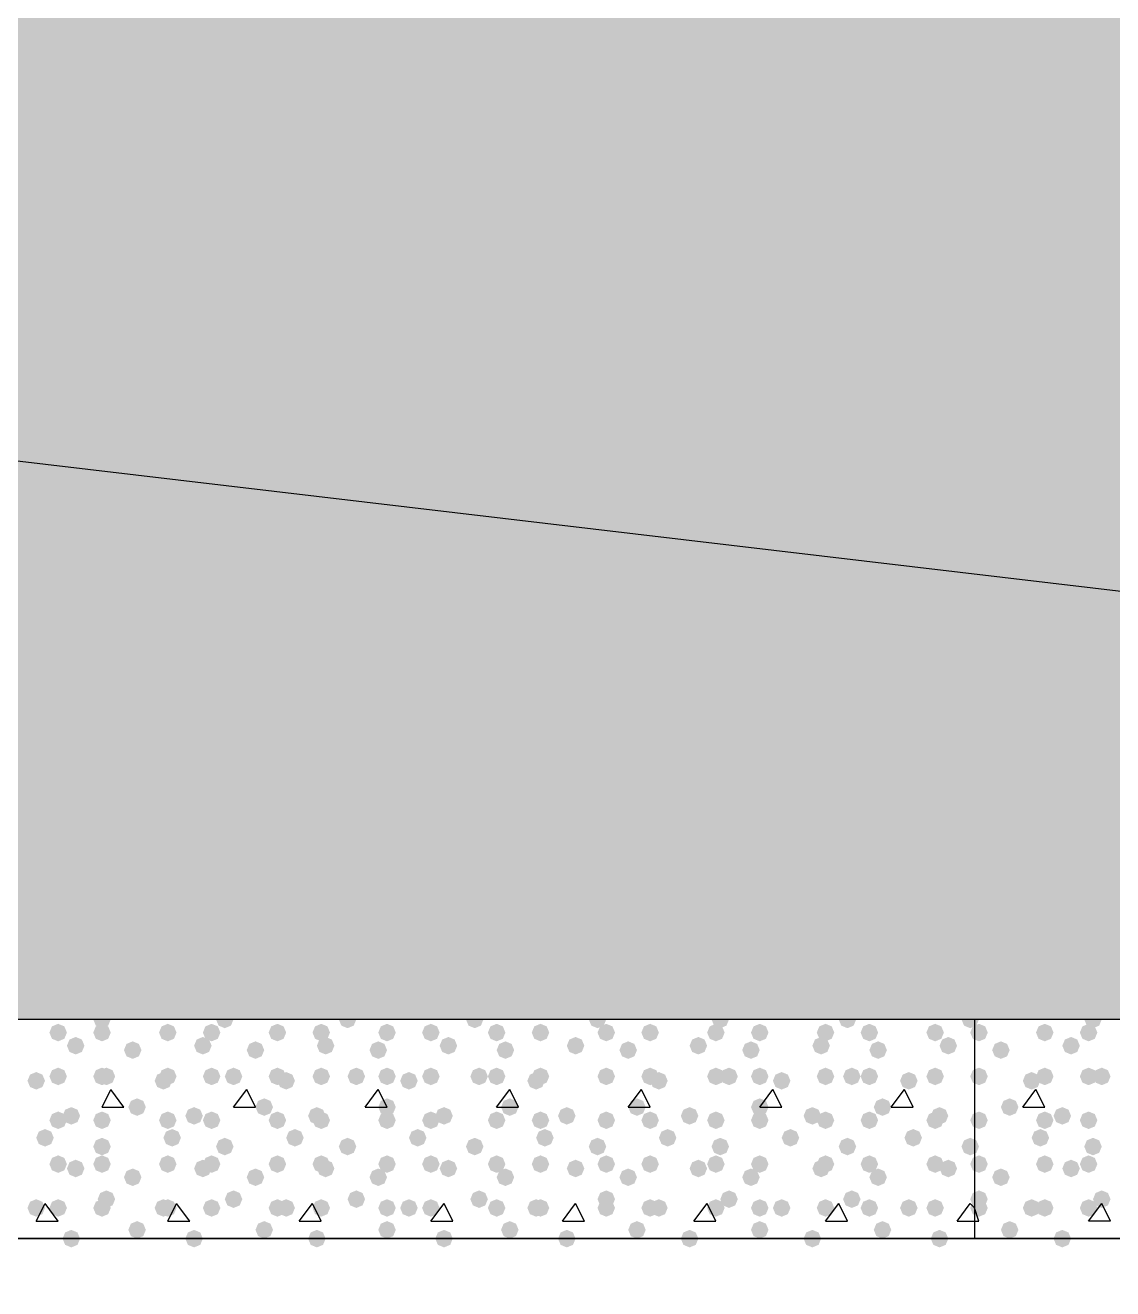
# Model space of a CAD drawing. Header units: millimetres. Extents: x 0 to 420, y 0 to 297.
# Drawn here: x 340.3 to 350.8, y 182.95 to 195.15 of the extents above; entities that cross this region are included whole.
import ezdxf

# ---------------------------------------------------------------- set-up
doc = ezdxf.new("R2010")
doc.units = ezdxf.units.MM
doc.layers.get('0').update_dxf_attribs({"linetype": 'CONTINUOUS'})

msp = doc.modelspace()

# ---------------------------------------------------------------- hatches: boundary and pattern name
at = {"true_color": 0x000008}
h = msp.add_hatch(color=0, dxfattribs=at)
h.paths.add_polyline_path([(385.826, 204.639333), (224.409, 204.639333), (385.826, 185.547)], flags=0)
h.paths.add_polyline_path([(224.409, 204.639333), (385.826, 185.547), (224.409, 185.547)], flags=0)
for points in [[(341.122, 185.547), (341.097129, 185.487204), (341.037333, 185.462333), (340.977538, 185.487204), (340.952667, 185.547), (340.977537, 185.606796), (341.037333, 185.631667), (341.097129, 185.606796)], [(342.307333, 185.547), (342.282462, 185.487204), (342.222667, 185.462333), (342.162871, 185.487204), (342.138, 185.547), (342.162871, 185.606796), (342.222667, 185.631667), (342.282462, 185.606796)], [(343.492667, 185.547), (343.467796, 185.487204), (343.408, 185.462333), (343.348204, 185.487204), (343.323333, 185.547), (343.348204, 185.606796), (343.408, 185.631667), (343.467796, 185.606796)], [(344.720333, 185.547), (344.695462, 185.487204), (344.635667, 185.462333), (344.575871, 185.487204), (344.551, 185.547), (344.575871, 185.606796), (344.635667, 185.631667), (344.695462, 185.606796)], [(345.905667, 185.547), (345.880796, 185.487204), (345.821, 185.462333), (345.761204, 185.487204), (345.736333, 185.547), (345.761204, 185.606796), (345.821, 185.631667), (345.880796, 185.606796)], [(347.091, 185.547), (347.066129, 185.487204), (347.006333, 185.462333), (346.946537, 185.487204), (346.921667, 185.547), (346.946537, 185.606796), (347.006333, 185.631667), (347.066129, 185.606796)], [(348.318667, 185.547), (348.293796, 185.487204), (348.234, 185.462333), (348.174204, 185.487204), (348.149333, 185.547), (348.174204, 185.606796), (348.234, 185.631667), (348.293796, 185.606796)], [(349.504, 185.547), (349.479129, 185.487204), (349.419333, 185.462333), (349.359537, 185.487204), (349.334667, 185.547), (349.359537, 185.606796), (349.419333, 185.631667), (349.479129, 185.606796)], [(340.698667, 185.42), (340.673796, 185.360204), (340.614, 185.335333), (340.554204, 185.360204), (340.529333, 185.42), (340.554204, 185.479796), (340.614, 185.504667), (340.673796, 185.479796)], [(341.122, 185.42), (341.097129, 185.360204), (341.037333, 185.335333), (340.977538, 185.360204), (340.952667, 185.42), (340.977537, 185.479796), (341.037333, 185.504667), (341.097129, 185.479796)], [(341.757, 185.42), (341.732129, 185.360204), (341.672333, 185.335333), (341.612538, 185.360204), (341.587667, 185.42), (341.612537, 185.479796), (341.672333, 185.504667), (341.732129, 185.479796)], [(342.180333, 185.42), (342.155463, 185.360204), (342.095667, 185.335333), (342.035871, 185.360204), (342.011, 185.42), (342.035871, 185.479796), (342.095667, 185.504667), (342.155462, 185.479796)], [(342.815333, 185.42), (342.790462, 185.360204), (342.730667, 185.335333), (342.670871, 185.360204), (342.646, 185.42), (342.670871, 185.479796), (342.730667, 185.504667), (342.790462, 185.479796)], [(343.238667, 185.42), (343.213796, 185.360204), (343.154, 185.335333), (343.094204, 185.360204), (343.069333, 185.42), (343.094204, 185.479796), (343.154, 185.504667), (343.213796, 185.479796)], [(343.873667, 185.42), (343.848796, 185.360204), (343.789, 185.335333), (343.729204, 185.360204), (343.704333, 185.42), (343.729204, 185.479796), (343.789, 185.504667), (343.848796, 185.479796)], [(344.297, 185.42), (344.272129, 185.360204), (344.212333, 185.335333), (344.152537, 185.360204), (344.127667, 185.42), (344.152537, 185.479796), (344.212333, 185.504667), (344.272129, 185.479796)], [(344.932, 185.42), (344.907129, 185.360204), (344.847333, 185.335333), (344.787537, 185.360204), (344.762667, 185.42), (344.787537, 185.479796), (344.847333, 185.504667), (344.907129, 185.479796)], [(345.355333, 185.42), (345.330462, 185.360204), (345.270667, 185.335333), (345.210871, 185.360204), (345.186, 185.42), (345.210871, 185.479796), (345.270667, 185.504667), (345.330462, 185.479796)], [(345.990333, 185.42), (345.965463, 185.360204), (345.905667, 185.335333), (345.845871, 185.360204), (345.821, 185.42), (345.845871, 185.479796), (345.905667, 185.504667), (345.965462, 185.479796)], [(346.413667, 185.42), (346.388796, 185.360204), (346.329, 185.335333), (346.269204, 185.360204), (346.244333, 185.42), (346.269204, 185.479796), (346.329, 185.504667), (346.388796, 185.479796)], [(347.048667, 185.42), (347.023796, 185.360204), (346.964, 185.335333), (346.904204, 185.360204), (346.879333, 185.42), (346.904204, 185.479796), (346.964, 185.504667), (347.023796, 185.479796)], [(347.472, 185.42), (347.447129, 185.360204), (347.387333, 185.335333), (347.327538, 185.360204), (347.302667, 185.42), (347.327537, 185.479796), (347.387333, 185.504667), (347.447129, 185.479796)], [(348.107, 185.42), (348.082129, 185.360204), (348.022333, 185.335333), (347.962538, 185.360204), (347.937667, 185.42), (347.962537, 185.479796), (348.022333, 185.504667), (348.082129, 185.479796)], [(348.530333, 185.42), (348.505463, 185.360204), (348.445667, 185.335333), (348.385871, 185.360204), (348.361, 185.42), (348.385871, 185.479796), (348.445667, 185.504667), (348.505462, 185.479796)], [(349.165333, 185.42), (349.140463, 185.360204), (349.080667, 185.335333), (349.020871, 185.360204), (348.996, 185.42), (349.020871, 185.479796), (349.080667, 185.504667), (349.140462, 185.479796)], [(340.868, 185.293), (340.843129, 185.233204), (340.783333, 185.208333), (340.723538, 185.233204), (340.698667, 185.293), (340.723537, 185.352796), (340.783333, 185.377667), (340.843129, 185.352796)], [(341.418333, 185.250667), (341.393462, 185.190871), (341.333667, 185.166), (341.273871, 185.190871), (341.249, 185.250667), (341.273871, 185.310462), (341.333667, 185.335333), (341.393462, 185.310463)], [(342.095667, 185.293), (342.070796, 185.233204), (342.011, 185.208333), (341.951204, 185.233204), (341.926333, 185.293), (341.951204, 185.352796), (342.011, 185.377667), (342.070796, 185.352796)], [(342.603667, 185.250667), (342.578796, 185.190871), (342.519, 185.166), (342.459204, 185.190871), (342.434333, 185.250667), (342.459204, 185.310462), (342.519, 185.335333), (342.578796, 185.310463)], [(343.281, 185.293), (343.256129, 185.233204), (343.196333, 185.208333), (343.136537, 185.233204), (343.111667, 185.293), (343.136537, 185.352796), (343.196333, 185.377667), (343.256129, 185.352796)], [(343.789, 185.250667), (343.764129, 185.190871), (343.704333, 185.166), (343.644537, 185.190871), (343.619667, 185.250667), (343.644537, 185.310462), (343.704333, 185.335333), (343.764129, 185.310463)], [(344.466333, 185.293), (344.441462, 185.233204), (344.381667, 185.208333), (344.321871, 185.233204), (344.297, 185.293), (344.321871, 185.352796), (344.381667, 185.377667), (344.441462, 185.352796)], [(345.016667, 185.250667), (344.991796, 185.190871), (344.932, 185.166), (344.872204, 185.190871), (344.847333, 185.250667), (344.872204, 185.310462), (344.932, 185.335333), (344.991796, 185.310463)], [(345.694, 185.293), (345.669129, 185.233204), (345.609333, 185.208333), (345.549537, 185.233204), (345.524667, 185.293), (345.549537, 185.352796), (345.609333, 185.377667), (345.669129, 185.352796)], [(346.202, 185.250667), (346.177129, 185.190871), (346.117333, 185.166), (346.057538, 185.190871), (346.032667, 185.250667), (346.057537, 185.310462), (346.117333, 185.335333), (346.177129, 185.310463)], [(346.879333, 185.293), (346.854462, 185.233204), (346.794667, 185.208333), (346.734871, 185.233204), (346.71, 185.293), (346.734871, 185.352796), (346.794667, 185.377667), (346.854462, 185.352796)], [(347.387333, 185.250667), (347.362462, 185.190871), (347.302667, 185.166), (347.242871, 185.190871), (347.218, 185.250667), (347.242871, 185.310462), (347.302667, 185.335333), (347.362462, 185.310463)], [(348.064667, 185.293), (348.039796, 185.233204), (347.98, 185.208333), (347.920204, 185.233204), (347.895333, 185.293), (347.920204, 185.352796), (347.98, 185.377667), (348.039796, 185.352796)], [(348.615, 185.250667), (348.590129, 185.190871), (348.530333, 185.166), (348.470537, 185.190871), (348.445667, 185.250667), (348.470537, 185.310462), (348.530333, 185.335333), (348.590129, 185.310463)], [(349.292333, 185.293), (349.267462, 185.233204), (349.207667, 185.208333), (349.147871, 185.233204), (349.123, 185.293), (349.147871, 185.352796), (349.207667, 185.377667), (349.267462, 185.352796)], [(340.698667, 184.996667), (340.673796, 184.936871), (340.614, 184.912), (340.554204, 184.936871), (340.529333, 184.996667), (340.554204, 185.056462), (340.614, 185.081333), (340.673796, 185.056463)], [(341.122, 184.996667), (341.097129, 184.936871), (341.037333, 184.912), (340.977538, 184.936871), (340.952667, 184.996667), (340.977537, 185.056462), (341.037333, 185.081333), (341.097129, 185.056463)], [(341.164333, 184.996667), (341.139462, 184.936871), (341.079667, 184.912), (341.019871, 184.936871), (340.995, 184.996667), (341.019871, 185.056462), (341.079667, 185.081333), (341.139462, 185.056463)], [(341.757, 184.996667), (341.732129, 184.936871), (341.672333, 184.912), (341.612538, 184.936871), (341.587667, 184.996667), (341.612537, 185.056462), (341.672333, 185.081333), (341.732129, 185.056463)], [(342.180333, 184.996667), (342.155463, 184.936871), (342.095667, 184.912), (342.035871, 184.936871), (342.011, 184.996667), (342.035871, 185.056462), (342.095667, 185.081333), (342.155462, 185.056463)], [(342.392, 184.996667), (342.367129, 184.936871), (342.307333, 184.912), (342.247538, 184.936871), (342.222667, 184.996667), (342.247537, 185.056462), (342.307333, 185.081333), (342.367129, 185.056463)], [(342.815333, 184.996667), (342.790462, 184.936871), (342.730667, 184.912), (342.670871, 184.936871), (342.646, 184.996667), (342.670871, 185.056462), (342.730667, 185.081333), (342.790462, 185.056463)], [(343.238667, 184.996667), (343.213796, 184.936871), (343.154, 184.912), (343.094204, 184.936871), (343.069333, 184.996667), (343.094204, 185.056462), (343.154, 185.081333), (343.213796, 185.056463)], [(343.577333, 184.996667), (343.552462, 184.936871), (343.492667, 184.912), (343.432871, 184.936871), (343.408, 184.996667), (343.432871, 185.056462), (343.492667, 185.081333), (343.552462, 185.056463)], [(343.873667, 184.996667), (343.848796, 184.936871), (343.789, 184.912), (343.729204, 184.936871), (343.704333, 184.996667), (343.729204, 185.056462), (343.789, 185.081333), (343.848796, 185.056463)], [(344.297, 184.996667), (344.272129, 184.936871), (344.212333, 184.912), (344.152537, 184.936871), (344.127667, 184.996667), (344.152537, 185.056462), (344.212333, 185.081333), (344.272129, 185.056463)], [(344.762667, 184.996667), (344.737796, 184.936871), (344.678, 184.912), (344.618204, 184.936871), (344.593333, 184.996667), (344.618204, 185.056462), (344.678, 185.081333), (344.737796, 185.056463)], [(344.932, 184.996667), (344.907129, 184.936871), (344.847333, 184.912), (344.787537, 184.936871), (344.762667, 184.996667), (344.787537, 185.056462), (344.847333, 185.081333), (344.907129, 185.056463)], [(345.355333, 184.996667), (345.330462, 184.936871), (345.270667, 184.912), (345.210871, 184.936871), (345.186, 184.996667), (345.210871, 185.056462), (345.270667, 185.081333), (345.330462, 185.056463)], [(345.990333, 184.996667), (345.965463, 184.936871), (345.905667, 184.912), (345.845871, 184.936871), (345.821, 184.996667), (345.845871, 185.056462), (345.905667, 185.081333), (345.965462, 185.056463)], [(345.990333, 184.996667), (345.965463, 184.936871), (345.905667, 184.912), (345.845871, 184.936871), (345.821, 184.996667), (345.845871, 185.056462), (345.905667, 185.081333), (345.965462, 185.056463)], [(346.413667, 184.996667), (346.388796, 184.936871), (346.329, 184.912), (346.269204, 184.936871), (346.244333, 184.996667), (346.269204, 185.056462), (346.329, 185.081333), (346.388796, 185.056463)], [(347.048667, 184.996667), (347.023796, 184.936871), (346.964, 184.912), (346.904204, 184.936871), (346.879333, 184.996667), (346.904204, 185.056462), (346.964, 185.081333), (347.023796, 185.056463)], [(347.175667, 184.996667), (347.150796, 184.936871), (347.091, 184.912), (347.031204, 184.936871), (347.006333, 184.996667), (347.031204, 185.056462), (347.091, 185.081333), (347.150796, 185.056463)], [(347.472, 184.996667), (347.447129, 184.936871), (347.387333, 184.912), (347.327538, 184.936871), (347.302667, 184.996667), (347.327537, 185.056462), (347.387333, 185.081333), (347.447129, 185.056463)], [(348.107, 184.996667), (348.082129, 184.936871), (348.022333, 184.912), (347.962538, 184.936871), (347.937667, 184.996667), (347.962537, 185.056462), (348.022333, 185.081333), (348.082129, 185.056463)], [(348.361, 184.996667), (348.336129, 184.936871), (348.276333, 184.912), (348.216537, 184.936871), (348.191667, 184.996667), (348.216537, 185.056462), (348.276333, 185.081333), (348.336129, 185.056463)], [(348.530333, 184.996667), (348.505463, 184.936871), (348.445667, 184.912), (348.385871, 184.936871), (348.361, 184.996667), (348.385871, 185.056462), (348.445667, 185.081333), (348.505462, 185.056463)], [(349.165333, 184.996667), (349.140463, 184.936871), (349.080667, 184.912), (349.020871, 184.936871), (348.996, 184.996667), (349.020871, 185.056462), (349.080667, 185.081333), (349.140462, 185.056463)], [(340.487, 184.954333), (340.462129, 184.894537), (340.402333, 184.869667), (340.342538, 184.894537), (340.317667, 184.954333), (340.342537, 185.014129), (340.402333, 185.039), (340.462129, 185.014129)], [(341.714667, 184.954333), (341.689796, 184.894537), (341.63, 184.869667), (341.570204, 184.894537), (341.545333, 184.954333), (341.570204, 185.014129), (341.63, 185.039), (341.689796, 185.014129)], [(342.9, 184.954333), (342.875129, 184.894537), (342.815333, 184.869667), (342.755538, 184.894537), (342.730667, 184.954333), (342.755537, 185.014129), (342.815333, 185.039), (342.875129, 185.014129)], [(344.085333, 184.954333), (344.060462, 184.894537), (344.000667, 184.869667), (343.940871, 184.894537), (343.916, 184.954333), (343.940871, 185.014129), (344.000667, 185.039), (344.060462, 185.014129)], [(345.313, 184.954333), (345.288129, 184.894537), (345.228333, 184.869667), (345.168537, 184.894537), (345.143667, 184.954333), (345.168537, 185.014129), (345.228333, 185.039), (345.288129, 185.014129)], [(346.498333, 184.954333), (346.473462, 184.894537), (346.413667, 184.869667), (346.353871, 184.894537), (346.329, 184.954333), (346.353871, 185.014129), (346.413667, 185.039), (346.473462, 185.014129)], [(347.683667, 184.954333), (347.658796, 184.894537), (347.599, 184.869667), (347.539204, 184.894537), (347.514333, 184.954333), (347.539204, 185.014129), (347.599, 185.039), (347.658796, 185.014129)], [(348.911333, 184.954333), (348.886462, 184.894537), (348.826667, 184.869667), (348.766871, 184.894537), (348.742, 184.954333), (348.766871, 185.014129), (348.826667, 185.039), (348.886462, 185.014129)], [(340.825667, 184.615667), (340.800796, 184.555871), (340.741, 184.531), (340.681204, 184.555871), (340.656333, 184.615667), (340.681204, 184.675462), (340.741, 184.700333), (340.800796, 184.675463)], [(341.460667, 184.700333), (341.435796, 184.640537), (341.376, 184.615667), (341.316204, 184.640537), (341.291333, 184.700333), (341.316204, 184.760129), (341.376, 184.785), (341.435796, 184.760129)], [(342.011, 184.615667), (341.986129, 184.555871), (341.926333, 184.531), (341.866537, 184.555871), (341.841667, 184.615667), (341.866537, 184.675462), (341.926333, 184.700333), (341.986129, 184.675463)], [(342.688333, 184.700333), (342.663462, 184.640537), (342.603667, 184.615667), (342.543871, 184.640537), (342.519, 184.700333), (342.543871, 184.760129), (342.603667, 184.785), (342.663462, 184.760129)], [(343.196333, 184.615667), (343.171462, 184.555871), (343.111667, 184.531), (343.051871, 184.555871), (343.027, 184.615667), (343.051871, 184.675462), (343.111667, 184.700333), (343.171462, 184.675463)], [(343.873667, 184.700333), (343.848796, 184.640537), (343.789, 184.615667), (343.729204, 184.640537), (343.704333, 184.700333), (343.729204, 184.760129), (343.789, 184.785), (343.848796, 184.760129)], [(344.424, 184.615667), (344.399129, 184.555871), (344.339333, 184.531), (344.279537, 184.555871), (344.254667, 184.615667), (344.279537, 184.675462), (344.339333, 184.700333), (344.399129, 184.675463)], [(345.059, 184.700333), (345.034129, 184.640537), (344.974333, 184.615667), (344.914537, 184.640537), (344.889667, 184.700333), (344.914537, 184.760129), (344.974333, 184.785), (345.034129, 184.760129)], [(345.609333, 184.615667), (345.584462, 184.555871), (345.524667, 184.531), (345.464871, 184.555871), (345.44, 184.615667), (345.464871, 184.675462), (345.524667, 184.700333), (345.584462, 184.675463)], [(346.286667, 184.700333), (346.261796, 184.640537), (346.202, 184.615667), (346.142204, 184.640537), (346.117333, 184.700333), (346.142204, 184.760129), (346.202, 184.785), (346.261796, 184.760129)], [(346.794667, 184.615667), (346.769796, 184.555871), (346.71, 184.531), (346.650204, 184.555871), (346.625333, 184.615667), (346.650204, 184.675462), (346.71, 184.700333), (346.769796, 184.675463)], [(347.472, 184.700333), (347.447129, 184.640537), (347.387333, 184.615667), (347.327538, 184.640537), (347.302667, 184.700333), (347.327537, 184.760129), (347.387333, 184.785), (347.447129, 184.760129)], [(347.98, 184.615667), (347.955129, 184.555871), (347.895333, 184.531), (347.835537, 184.555871), (347.810667, 184.615667), (347.835537, 184.675462), (347.895333, 184.700333), (347.955129, 184.675463)], [(348.657333, 184.700333), (348.632462, 184.640537), (348.572667, 184.615667), (348.512871, 184.640537), (348.488, 184.700333), (348.512871, 184.760129), (348.572667, 184.785), (348.632462, 184.760129)], [(349.207667, 184.615667), (349.182796, 184.555871), (349.123, 184.531), (349.063204, 184.555871), (349.038333, 184.615667), (349.063204, 184.675462), (349.123, 184.700333), (349.182796, 184.675463)], [(340.698667, 184.573333), (340.673796, 184.513537), (340.614, 184.488667), (340.554204, 184.513537), (340.529333, 184.573333), (340.554204, 184.633129), (340.614, 184.658), (340.673796, 184.633129)], [(341.122, 184.573333), (341.097129, 184.513537), (341.037333, 184.488667), (340.977538, 184.513537), (340.952667, 184.573333), (340.977537, 184.633129), (341.037333, 184.658), (341.097129, 184.633129)], [(341.757, 184.573333), (341.732129, 184.513537), (341.672333, 184.488667), (341.612538, 184.513537), (341.587667, 184.573333), (341.612537, 184.633129), (341.672333, 184.658), (341.732129, 184.633129)], [(342.180333, 184.573333), (342.155463, 184.513537), (342.095667, 184.488667), (342.035871, 184.513537), (342.011, 184.573333), (342.035871, 184.633129), (342.095667, 184.658), (342.155462, 184.633129)], [(342.815333, 184.573333), (342.790462, 184.513537), (342.730667, 184.488667), (342.670871, 184.513537), (342.646, 184.573333), (342.670871, 184.633129), (342.730667, 184.658), (342.790462, 184.633129)], [(343.238667, 184.573333), (343.213796, 184.513537), (343.154, 184.488667), (343.094204, 184.513537), (343.069333, 184.573333), (343.094204, 184.633129), (343.154, 184.658), (343.213796, 184.633129)], [(343.873667, 184.573333), (343.848796, 184.513537), (343.789, 184.488667), (343.729204, 184.513537), (343.704333, 184.573333), (343.729204, 184.633129), (343.789, 184.658), (343.848796, 184.633129)], [(344.297, 184.573333), (344.272129, 184.513537), (344.212333, 184.488667), (344.152537, 184.513537), (344.127667, 184.573333), (344.152537, 184.633129), (344.212333, 184.658), (344.272129, 184.633129)], [(344.932, 184.573333), (344.907129, 184.513537), (344.847333, 184.488667), (344.787537, 184.513537), (344.762667, 184.573333), (344.787537, 184.633129), (344.847333, 184.658), (344.907129, 184.633129)], [(345.355333, 184.573333), (345.330462, 184.513537), (345.270667, 184.488667), (345.210871, 184.513537), (345.186, 184.573333), (345.210871, 184.633129), (345.270667, 184.658), (345.330462, 184.633129)], [(345.990333, 184.573333), (345.965463, 184.513537), (345.905667, 184.488667), (345.845871, 184.513537), (345.821, 184.573333), (345.845871, 184.633129), (345.905667, 184.658), (345.965462, 184.633129)], [(346.413667, 184.573333), (346.388796, 184.513537), (346.329, 184.488667), (346.269204, 184.513537), (346.244333, 184.573333), (346.269204, 184.633129), (346.329, 184.658), (346.388796, 184.633129)], [(347.048667, 184.573333), (347.023796, 184.513537), (346.964, 184.488667), (346.904204, 184.513537), (346.879333, 184.573333), (346.904204, 184.633129), (346.964, 184.658), (347.023796, 184.633129)], [(347.472, 184.573333), (347.447129, 184.513537), (347.387333, 184.488667), (347.327538, 184.513537), (347.302667, 184.573333), (347.327537, 184.633129), (347.387333, 184.658), (347.447129, 184.633129)], [(348.107, 184.573333), (348.082129, 184.513537), (348.022333, 184.488667), (347.962538, 184.513537), (347.937667, 184.573333), (347.962537, 184.633129), (348.022333, 184.658), (348.082129, 184.633129)], [(348.530333, 184.573333), (348.505463, 184.513537), (348.445667, 184.488667), (348.385871, 184.513537), (348.361, 184.573333), (348.385871, 184.633129), (348.445667, 184.658), (348.505462, 184.633129)], [(349.165333, 184.573333), (349.140463, 184.513537), (349.080667, 184.488667), (349.020871, 184.513537), (348.996, 184.573333), (349.020871, 184.633129), (349.080667, 184.658), (349.140462, 184.633129)], [(340.571667, 184.404), (340.546796, 184.344204), (340.487, 184.319333), (340.427204, 184.344204), (340.402333, 184.404), (340.427204, 184.463796), (340.487, 184.488667), (340.546796, 184.463796)], [(341.799333, 184.404), (341.774462, 184.344204), (341.714667, 184.319333), (341.654871, 184.344204), (341.63, 184.404), (341.654871, 184.463796), (341.714667, 184.488667), (341.774462, 184.463796)], [(342.984667, 184.404), (342.959796, 184.344204), (342.9, 184.319333), (342.840204, 184.344204), (342.815333, 184.404), (342.840204, 184.463796), (342.9, 184.488667), (342.959796, 184.463796)], [(344.17, 184.404), (344.145129, 184.344204), (344.085333, 184.319333), (344.025538, 184.344204), (344.000667, 184.404), (344.025537, 184.463796), (344.085333, 184.488667), (344.145129, 184.463796)], [(345.397667, 184.404), (345.372796, 184.344204), (345.313, 184.319333), (345.253204, 184.344204), (345.228333, 184.404), (345.253204, 184.463796), (345.313, 184.488667), (345.372796, 184.463796)], [(346.583, 184.404), (346.558129, 184.344204), (346.498333, 184.319333), (346.438538, 184.344204), (346.413667, 184.404), (346.438537, 184.463796), (346.498333, 184.488667), (346.558129, 184.463796)], [(347.768333, 184.404), (347.743462, 184.344204), (347.683667, 184.319333), (347.623871, 184.344204), (347.599, 184.404), (347.623871, 184.463796), (347.683667, 184.488667), (347.743462, 184.463796)], [(348.953667, 184.404), (348.928796, 184.344204), (348.869, 184.319333), (348.809204, 184.344204), (348.784333, 184.404), (348.809204, 184.463796), (348.869, 184.488667), (348.928796, 184.463796)], [(341.122, 184.319333), (341.097129, 184.259537), (341.037333, 184.234667), (340.977538, 184.259537), (340.952667, 184.319333), (340.977537, 184.379129), (341.037333, 184.404), (341.097129, 184.379129)], [(342.307333, 184.319333), (342.282462, 184.259537), (342.222667, 184.234667), (342.162871, 184.259537), (342.138, 184.319333), (342.162871, 184.379129), (342.222667, 184.404), (342.282462, 184.379129)], [(343.492667, 184.319333), (343.467796, 184.259537), (343.408, 184.234667), (343.348204, 184.259537), (343.323333, 184.319333), (343.348204, 184.379129), (343.408, 184.404), (343.467796, 184.379129)], [(344.720333, 184.319333), (344.695462, 184.259537), (344.635667, 184.234667), (344.575871, 184.259537), (344.551, 184.319333), (344.575871, 184.379129), (344.635667, 184.404), (344.695462, 184.379129)], [(345.905667, 184.319333), (345.880796, 184.259537), (345.821, 184.234667), (345.761204, 184.259537), (345.736333, 184.319333), (345.761204, 184.379129), (345.821, 184.404), (345.880796, 184.379129)], [(347.091, 184.319333), (347.066129, 184.259537), (347.006333, 184.234667), (346.946537, 184.259537), (346.921667, 184.319333), (346.946537, 184.379129), (347.006333, 184.404), (347.066129, 184.379129)], [(348.318667, 184.319333), (348.293796, 184.259537), (348.234, 184.234667), (348.174204, 184.259537), (348.149333, 184.319333), (348.174204, 184.379129), (348.234, 184.404), (348.293796, 184.379129)], [(349.504, 184.319333), (349.479129, 184.259537), (349.419333, 184.234667), (349.359537, 184.259537), (349.334667, 184.319333), (349.359537, 184.379129), (349.419333, 184.404), (349.479129, 184.379129)], [(340.698667, 184.15), (340.673796, 184.090204), (340.614, 184.065333), (340.554204, 184.090204), (340.529333, 184.15), (340.554204, 184.209796), (340.614, 184.234667), (340.673796, 184.209796)], [(341.122, 184.15), (341.097129, 184.090204), (341.037333, 184.065333), (340.977538, 184.090204), (340.952667, 184.15), (340.977537, 184.209796), (341.037333, 184.234667), (341.097129, 184.209796)], [(341.757, 184.15), (341.732129, 184.090204), (341.672333, 184.065333), (341.612538, 184.090204), (341.587667, 184.15), (341.612537, 184.209796), (341.672333, 184.234667), (341.732129, 184.209796)], [(342.180333, 184.15), (342.155463, 184.090204), (342.095667, 184.065333), (342.035871, 184.090204), (342.011, 184.15), (342.035871, 184.209796), (342.095667, 184.234667), (342.155462, 184.209796)], [(342.815333, 184.15), (342.790462, 184.090204), (342.730667, 184.065333), (342.670871, 184.090204), (342.646, 184.15), (342.670871, 184.209796), (342.730667, 184.234667), (342.790462, 184.209796)], [(343.238667, 184.15), (343.213796, 184.090204), (343.154, 184.065333), (343.094204, 184.090204), (343.069333, 184.15), (343.094204, 184.209796), (343.154, 184.234667), (343.213796, 184.209796)], [(343.873667, 184.15), (343.848796, 184.090204), (343.789, 184.065333), (343.729204, 184.090204), (343.704333, 184.15), (343.729204, 184.209796), (343.789, 184.234667), (343.848796, 184.209796)], [(344.297, 184.15), (344.272129, 184.090204), (344.212333, 184.065333), (344.152537, 184.090204), (344.127667, 184.15), (344.152537, 184.209796), (344.212333, 184.234667), (344.272129, 184.209796)], [(344.932, 184.15), (344.907129, 184.090204), (344.847333, 184.065333), (344.787537, 184.090204), (344.762667, 184.15), (344.787537, 184.209796), (344.847333, 184.234667), (344.907129, 184.209796)], [(345.355333, 184.15), (345.330462, 184.090204), (345.270667, 184.065333), (345.210871, 184.090204), (345.186, 184.15), (345.210871, 184.209796), (345.270667, 184.234667), (345.330462, 184.209796)], [(345.990333, 184.15), (345.965463, 184.090204), (345.905667, 184.065333), (345.845871, 184.090204), (345.821, 184.15), (345.845871, 184.209796), (345.905667, 184.234667), (345.965462, 184.209796)], [(346.413667, 184.15), (346.388796, 184.090204), (346.329, 184.065333), (346.269204, 184.090204), (346.244333, 184.15), (346.269204, 184.209796), (346.329, 184.234667), (346.388796, 184.209796)], [(347.048667, 184.15), (347.023796, 184.090204), (346.964, 184.065333), (346.904204, 184.090204), (346.879333, 184.15), (346.904204, 184.209796), (346.964, 184.234667), (347.023796, 184.209796)], [(347.472, 184.15), (347.447129, 184.090204), (347.387333, 184.065333), (347.327538, 184.090204), (347.302667, 184.15), (347.327537, 184.209796), (347.387333, 184.234667), (347.447129, 184.209796)], [(348.107, 184.15), (348.082129, 184.090204), (348.022333, 184.065333), (347.962538, 184.090204), (347.937667, 184.15), (347.962537, 184.209796), (348.022333, 184.234667), (348.082129, 184.209796)], [(348.530333, 184.15), (348.505463, 184.090204), (348.445667, 184.065333), (348.385871, 184.090204), (348.361, 184.15), (348.385871, 184.209796), (348.445667, 184.234667), (348.505462, 184.209796)], [(349.165333, 184.15), (349.140463, 184.090204), (349.080667, 184.065333), (349.020871, 184.090204), (348.996, 184.15), (349.020871, 184.209796), (349.080667, 184.234667), (349.140462, 184.209796)], [(340.868, 184.107667), (340.843129, 184.047871), (340.783333, 184.023), (340.723538, 184.047871), (340.698667, 184.107667), (340.723537, 184.167462), (340.783333, 184.192333), (340.843129, 184.167463)], [(341.418333, 184.023), (341.393462, 183.963204), (341.333667, 183.938333), (341.273871, 183.963204), (341.249, 184.023), (341.273871, 184.082796), (341.333667, 184.107667), (341.393462, 184.082796)], [(342.095667, 184.107667), (342.070796, 184.047871), (342.011, 184.023), (341.951204, 184.047871), (341.926333, 184.107667), (341.951204, 184.167462), (342.011, 184.192333), (342.070796, 184.167463)], [(342.603667, 184.023), (342.578796, 183.963204), (342.519, 183.938333), (342.459204, 183.963204), (342.434333, 184.023), (342.459204, 184.082796), (342.519, 184.107667), (342.578796, 184.082796)], [(343.281, 184.107667), (343.256129, 184.047871), (343.196333, 184.023), (343.136537, 184.047871), (343.111667, 184.107667), (343.136537, 184.167462), (343.196333, 184.192333), (343.256129, 184.167463)], [(343.789, 184.023), (343.764129, 183.963204), (343.704333, 183.938333), (343.644537, 183.963204), (343.619667, 184.023), (343.644537, 184.082796), (343.704333, 184.107667), (343.764129, 184.082796)], [(344.466333, 184.107667), (344.441462, 184.047871), (344.381667, 184.023), (344.321871, 184.047871), (344.297, 184.107667), (344.321871, 184.167462), (344.381667, 184.192333), (344.441462, 184.167463)], [(345.016667, 184.023), (344.991796, 183.963204), (344.932, 183.938333), (344.872204, 183.963204), (344.847333, 184.023), (344.872204, 184.082796), (344.932, 184.107667), (344.991796, 184.082796)], [(345.694, 184.107667), (345.669129, 184.047871), (345.609333, 184.023), (345.549537, 184.047871), (345.524667, 184.107667), (345.549537, 184.167462), (345.609333, 184.192333), (345.669129, 184.167463)], [(346.202, 184.023), (346.177129, 183.963204), (346.117333, 183.938333), (346.057538, 183.963204), (346.032667, 184.023), (346.057537, 184.082796), (346.117333, 184.107667), (346.177129, 184.082796)], [(346.879333, 184.107667), (346.854462, 184.047871), (346.794667, 184.023), (346.734871, 184.047871), (346.71, 184.107667), (346.734871, 184.167462), (346.794667, 184.192333), (346.854462, 184.167463)], [(347.387333, 184.023), (347.362462, 183.963204), (347.302667, 183.938333), (347.242871, 183.963204), (347.218, 184.023), (347.242871, 184.082796), (347.302667, 184.107667), (347.362462, 184.082796)], [(348.064667, 184.107667), (348.039796, 184.047871), (347.98, 184.023), (347.920204, 184.047871), (347.895333, 184.107667), (347.920204, 184.167462), (347.98, 184.192333), (348.039796, 184.167463)], [(348.615, 184.023), (348.590129, 183.963204), (348.530333, 183.938333), (348.470537, 183.963204), (348.445667, 184.023), (348.470537, 184.082796), (348.530333, 184.107667), (348.590129, 184.082796)], [(349.292333, 184.107667), (349.267462, 184.047871), (349.207667, 184.023), (349.147871, 184.047871), (349.123, 184.107667), (349.147871, 184.167462), (349.207667, 184.192333), (349.267462, 184.167463)], [(341.164333, 183.811333), (341.139462, 183.751537), (341.079667, 183.726667), (341.019871, 183.751537), (340.995, 183.811333), (341.019871, 183.871129), (341.079667, 183.896), (341.139462, 183.871129)], [(342.392, 183.811333), (342.367129, 183.751537), (342.307333, 183.726667), (342.247538, 183.751537), (342.222667, 183.811333), (342.247537, 183.871129), (342.307333, 183.896), (342.367129, 183.871129)], [(343.577333, 183.811333), (343.552462, 183.751537), (343.492667, 183.726667), (343.432871, 183.751537), (343.408, 183.811333), (343.432871, 183.871129), (343.492667, 183.896), (343.552462, 183.871129)], [(344.762667, 183.811333), (344.737796, 183.751537), (344.678, 183.726667), (344.618204, 183.751537), (344.593333, 183.811333), (344.618204, 183.871129), (344.678, 183.896), (344.737796, 183.871129)], [(345.990333, 183.811333), (345.965463, 183.751537), (345.905667, 183.726667), (345.845871, 183.751537), (345.821, 183.811333), (345.845871, 183.871129), (345.905667, 183.896), (345.965462, 183.871129)], [(347.175667, 183.811333), (347.150796, 183.751537), (347.091, 183.726667), (347.031204, 183.751537), (347.006333, 183.811333), (347.031204, 183.871129), (347.091, 183.896), (347.150796, 183.871129)], [(348.361, 183.811333), (348.336129, 183.751537), (348.276333, 183.726667), (348.216537, 183.751537), (348.191667, 183.811333), (348.216537, 183.871129), (348.276333, 183.896), (348.336129, 183.871129)], [(340.487, 183.726667), (340.462129, 183.666871), (340.402333, 183.642), (340.342538, 183.666871), (340.317667, 183.726667), (340.342537, 183.786462), (340.402333, 183.811333), (340.462129, 183.786463)], [(340.698667, 183.726667), (340.673796, 183.666871), (340.614, 183.642), (340.554204, 183.666871), (340.529333, 183.726667), (340.554204, 183.786462), (340.614, 183.811333), (340.673796, 183.786463)], [(341.122, 183.726667), (341.097129, 183.666871), (341.037333, 183.642), (340.977538, 183.666871), (340.952667, 183.726667), (340.977537, 183.786462), (341.037333, 183.811333), (341.097129, 183.786463)], [(341.714667, 183.726667), (341.689796, 183.666871), (341.63, 183.642), (341.570204, 183.666871), (341.545333, 183.726667), (341.570204, 183.786462), (341.63, 183.811333), (341.689796, 183.786463)], [(341.757, 183.726667), (341.732129, 183.666871), (341.672333, 183.642), (341.612538, 183.666871), (341.587667, 183.726667), (341.612537, 183.786462), (341.672333, 183.811333), (341.732129, 183.786463)], [(342.180333, 183.726667), (342.155463, 183.666871), (342.095667, 183.642), (342.035871, 183.666871), (342.011, 183.726667), (342.035871, 183.786462), (342.095667, 183.811333), (342.155462, 183.786463)], [(342.815333, 183.726667), (342.790462, 183.666871), (342.730667, 183.642), (342.670871, 183.666871), (342.646, 183.726667), (342.670871, 183.786462), (342.730667, 183.811333), (342.790462, 183.786463)], [(342.9, 183.726667), (342.875129, 183.666871), (342.815333, 183.642), (342.755538, 183.666871), (342.730667, 183.726667), (342.755537, 183.786462), (342.815333, 183.811333), (342.875129, 183.786463)], [(343.238667, 183.726667), (343.213796, 183.666871), (343.154, 183.642), (343.094204, 183.666871), (343.069333, 183.726667), (343.094204, 183.786462), (343.154, 183.811333), (343.213796, 183.786463)], [(343.873667, 183.726667), (343.848796, 183.666871), (343.789, 183.642), (343.729204, 183.666871), (343.704333, 183.726667), (343.729204, 183.786462), (343.789, 183.811333), (343.848796, 183.786463)], [(344.085333, 183.726667), (344.060462, 183.666871), (344.000667, 183.642), (343.940871, 183.666871), (343.916, 183.726667), (343.940871, 183.786462), (344.000667, 183.811333), (344.060462, 183.786463)], [(344.297, 183.726667), (344.272129, 183.666871), (344.212333, 183.642), (344.152537, 183.666871), (344.127667, 183.726667), (344.152537, 183.786462), (344.212333, 183.811333), (344.272129, 183.786463)], [(344.932, 183.726667), (344.907129, 183.666871), (344.847333, 183.642), (344.787537, 183.666871), (344.762667, 183.726667), (344.787537, 183.786462), (344.847333, 183.811333), (344.907129, 183.786463)], [(345.313, 183.726667), (345.288129, 183.666871), (345.228333, 183.642), (345.168537, 183.666871), (345.143667, 183.726667), (345.168537, 183.786462), (345.228333, 183.811333), (345.288129, 183.786463)], [(345.355333, 183.726667), (345.330462, 183.666871), (345.270667, 183.642), (345.210871, 183.666871), (345.186, 183.726667), (345.210871, 183.786462), (345.270667, 183.811333), (345.330462, 183.786463)], [(345.990333, 183.726667), (345.965463, 183.666871), (345.905667, 183.642), (345.845871, 183.666871), (345.821, 183.726667), (345.845871, 183.786462), (345.905667, 183.811333), (345.965462, 183.786463)], [(346.413667, 183.726667), (346.388796, 183.666871), (346.329, 183.642), (346.269204, 183.666871), (346.244333, 183.726667), (346.269204, 183.786462), (346.329, 183.811333), (346.388796, 183.786463)], [(346.498333, 183.726667), (346.473462, 183.666871), (346.413667, 183.642), (346.353871, 183.666871), (346.329, 183.726667), (346.353871, 183.786462), (346.413667, 183.811333), (346.473462, 183.786463)], [(347.048667, 183.726667), (347.023796, 183.666871), (346.964, 183.642), (346.904204, 183.666871), (346.879333, 183.726667), (346.904204, 183.786462), (346.964, 183.811333), (347.023796, 183.786463)], [(347.472, 183.726667), (347.447129, 183.666871), (347.387333, 183.642), (347.327538, 183.666871), (347.302667, 183.726667), (347.327537, 183.786462), (347.387333, 183.811333), (347.447129, 183.786463)], [(347.683667, 183.726667), (347.658796, 183.666871), (347.599, 183.642), (347.539204, 183.666871), (347.514333, 183.726667), (347.539204, 183.786462), (347.599, 183.811333), (347.658796, 183.786463)], [(348.107, 183.726667), (348.082129, 183.666871), (348.022333, 183.642), (347.962538, 183.666871), (347.937667, 183.726667), (347.962537, 183.786462), (348.022333, 183.811333), (348.082129, 183.786463)], [(348.530333, 183.726667), (348.505463, 183.666871), (348.445667, 183.642), (348.385871, 183.666871), (348.361, 183.726667), (348.385871, 183.786462), (348.445667, 183.811333), (348.505462, 183.786463)], [(348.911333, 183.726667), (348.886462, 183.666871), (348.826667, 183.642), (348.766871, 183.666871), (348.742, 183.726667), (348.766871, 183.786462), (348.826667, 183.811333), (348.886462, 183.786463)], [(349.165333, 183.726667), (349.140463, 183.666871), (349.080667, 183.642), (349.020871, 183.666871), (348.996, 183.726667), (349.020871, 183.786462), (349.080667, 183.811333), (349.140462, 183.786463)], [(341.460667, 183.515), (341.435796, 183.455204), (341.376, 183.430333), (341.316204, 183.455204), (341.291333, 183.515), (341.316204, 183.574796), (341.376, 183.599667), (341.435796, 183.574796)], [(342.688333, 183.515), (342.663462, 183.455204), (342.603667, 183.430333), (342.543871, 183.455204), (342.519, 183.515), (342.543871, 183.574796), (342.603667, 183.599667), (342.663462, 183.574796)], [(343.873667, 183.515), (343.848796, 183.455204), (343.789, 183.430333), (343.729204, 183.455204), (343.704333, 183.515), (343.729204, 183.574796), (343.789, 183.599667), (343.848796, 183.574796)], [(345.059, 183.515), (345.034129, 183.455204), (344.974333, 183.430333), (344.914537, 183.455204), (344.889667, 183.515), (344.914537, 183.574796), (344.974333, 183.599667), (345.034129, 183.574796)], [(346.286667, 183.515), (346.261796, 183.455204), (346.202, 183.430333), (346.142204, 183.455204), (346.117333, 183.515), (346.142204, 183.574796), (346.202, 183.599667), (346.261796, 183.574796)], [(347.472, 183.515), (347.447129, 183.455204), (347.387333, 183.430333), (347.327538, 183.455204), (347.302667, 183.515), (347.327537, 183.574796), (347.387333, 183.599667), (347.447129, 183.574796)], [(348.657333, 183.515), (348.632462, 183.455204), (348.572667, 183.430333), (348.512871, 183.455204), (348.488, 183.515), (348.512871, 183.574796), (348.572667, 183.599667), (348.632462, 183.574796)], [(340.825667, 183.430333), (340.800796, 183.370537), (340.741, 183.345667), (340.681204, 183.370537), (340.656333, 183.430333), (340.681204, 183.490129), (340.741, 183.515), (340.800796, 183.490129)], [(342.011, 183.430333), (341.986129, 183.370537), (341.926333, 183.345667), (341.866537, 183.370537), (341.841667, 183.430333), (341.866537, 183.490129), (341.926333, 183.515), (341.986129, 183.490129)], [(343.196333, 183.430333), (343.171462, 183.370537), (343.111667, 183.345667), (343.051871, 183.370537), (343.027, 183.430333), (343.051871, 183.490129), (343.111667, 183.515), (343.171462, 183.490129)], [(344.424, 183.430333), (344.399129, 183.370537), (344.339333, 183.345667), (344.279537, 183.370537), (344.254667, 183.430333), (344.279537, 183.490129), (344.339333, 183.515), (344.399129, 183.490129)], [(345.609333, 183.430333), (345.584462, 183.370537), (345.524667, 183.345667), (345.464871, 183.370537), (345.44, 183.430333), (345.464871, 183.490129), (345.524667, 183.515), (345.584462, 183.490129)], [(346.794667, 183.430333), (346.769796, 183.370537), (346.71, 183.345667), (346.650204, 183.370537), (346.625333, 183.430333), (346.650204, 183.490129), (346.71, 183.515), (346.769796, 183.490129)], [(347.98, 183.430333), (347.955129, 183.370537), (347.895333, 183.345667), (347.835537, 183.370537), (347.810667, 183.430333), (347.835537, 183.490129), (347.895333, 183.515), (347.955129, 183.490129)], [(349.207667, 183.430333), (349.182796, 183.370537), (349.123, 183.345667), (349.063204, 183.370537), (349.038333, 183.430333), (349.063204, 183.490129), (349.123, 183.515), (349.182796, 183.490129)]]:
    msp.add_hatch(color=0, dxfattribs=at).paths.add_polyline_path(points, flags=0)
at = {"true_color": 0x000007}
for points in [[(350.689333, 185.547), (350.664462, 185.487204), (350.604667, 185.462333), (350.544871, 185.487204), (350.52, 185.547), (350.544871, 185.606796), (350.604667, 185.631667), (350.664462, 185.606796)], [(349.588667, 185.42), (349.563796, 185.360204), (349.504, 185.335333), (349.444204, 185.360204), (349.419333, 185.42), (349.444204, 185.479796), (349.504, 185.504667), (349.563796, 185.479796)], [(350.223667, 185.42), (350.198796, 185.360204), (350.139, 185.335333), (350.079204, 185.360204), (350.054333, 185.42), (350.079204, 185.479796), (350.139, 185.504667), (350.198796, 185.479796)], [(350.647, 185.42), (350.622129, 185.360204), (350.562333, 185.335333), (350.502538, 185.360204), (350.477667, 185.42), (350.502537, 185.479796), (350.562333, 185.504667), (350.622129, 185.479796)], [(349.800333, 185.250667), (349.775463, 185.190871), (349.715667, 185.166), (349.655871, 185.190871), (349.631, 185.250667), (349.655871, 185.310462), (349.715667, 185.335333), (349.775462, 185.310463)], [(350.477667, 185.293), (350.452796, 185.233204), (350.393, 185.208333), (350.333204, 185.233204), (350.308333, 185.293), (350.333204, 185.352796), (350.393, 185.377667), (350.452796, 185.352796)], [(349.588667, 184.996667), (349.563796, 184.936871), (349.504, 184.912), (349.444204, 184.936871), (349.419333, 184.996667), (349.444204, 185.056462), (349.504, 185.081333), (349.563796, 185.056463)], [(349.588667, 184.996667), (349.563796, 184.936871), (349.504, 184.912), (349.444204, 184.936871), (349.419333, 184.996667), (349.444204, 185.056462), (349.504, 185.081333), (349.563796, 185.056463)], [(350.223667, 184.996667), (350.198796, 184.936871), (350.139, 184.912), (350.079204, 184.936871), (350.054333, 184.996667), (350.079204, 185.056462), (350.139, 185.081333), (350.198796, 185.056463)], [(350.647, 184.996667), (350.622129, 184.936871), (350.562333, 184.912), (350.502538, 184.936871), (350.477667, 184.996667), (350.502537, 185.056462), (350.562333, 185.081333), (350.622129, 185.056463)], [(350.774, 184.996667), (350.749129, 184.936871), (350.689333, 184.912), (350.629537, 184.936871), (350.604667, 184.996667), (350.629537, 185.056462), (350.689333, 185.081333), (350.749129, 185.056463)], [(350.096667, 184.954333), (350.071796, 184.894537), (350.012, 184.869667), (349.952204, 184.894537), (349.927333, 184.954333), (349.952204, 185.014129), (350.012, 185.039), (350.071796, 185.014129)], [(349.885, 184.700333), (349.860129, 184.640537), (349.800333, 184.615667), (349.740538, 184.640537), (349.715667, 184.700333), (349.740537, 184.760129), (349.800333, 184.785), (349.860129, 184.760129)], [(350.393, 184.615667), (350.368129, 184.555871), (350.308333, 184.531), (350.248538, 184.555871), (350.223667, 184.615667), (350.248537, 184.675462), (350.308333, 184.700333), (350.368129, 184.675463)], [(349.588667, 184.573333), (349.563796, 184.513537), (349.504, 184.488667), (349.444204, 184.513537), (349.419333, 184.573333), (349.444204, 184.633129), (349.504, 184.658), (349.563796, 184.633129)], [(350.223667, 184.573333), (350.198796, 184.513537), (350.139, 184.488667), (350.079204, 184.513537), (350.054333, 184.573333), (350.079204, 184.633129), (350.139, 184.658), (350.198796, 184.633129)], [(350.647, 184.573333), (350.622129, 184.513537), (350.562333, 184.488667), (350.502538, 184.513537), (350.477667, 184.573333), (350.502537, 184.633129), (350.562333, 184.658), (350.622129, 184.633129)], [(350.181333, 184.404), (350.156462, 184.344204), (350.096667, 184.319333), (350.036871, 184.344204), (350.012, 184.404), (350.036871, 184.463796), (350.096667, 184.488667), (350.156462, 184.463796)], [(350.689333, 184.319333), (350.664462, 184.259537), (350.604667, 184.234667), (350.544871, 184.259537), (350.52, 184.319333), (350.544871, 184.379129), (350.604667, 184.404), (350.664462, 184.379129)], [(349.588667, 184.15), (349.563796, 184.090204), (349.504, 184.065333), (349.444204, 184.090204), (349.419333, 184.15), (349.444204, 184.209796), (349.504, 184.234667), (349.563796, 184.209796)], [(350.223667, 184.15), (350.198796, 184.090204), (350.139, 184.065333), (350.079204, 184.090204), (350.054333, 184.15), (350.079204, 184.209796), (350.139, 184.234667), (350.198796, 184.209796)], [(350.647, 184.15), (350.622129, 184.090204), (350.562333, 184.065333), (350.502538, 184.090204), (350.477667, 184.15), (350.502537, 184.209796), (350.562333, 184.234667), (350.622129, 184.209796)], [(349.800333, 184.023), (349.775463, 183.963204), (349.715667, 183.938333), (349.655871, 183.963204), (349.631, 184.023), (349.655871, 184.082796), (349.715667, 184.107667), (349.775462, 184.082796)], [(350.477667, 184.107667), (350.452796, 184.047871), (350.393, 184.023), (350.333204, 184.047871), (350.308333, 184.107667), (350.333204, 184.167462), (350.393, 184.192333), (350.452796, 184.167463)], [(349.588667, 183.811333), (349.563796, 183.751537), (349.504, 183.726667), (349.444204, 183.751537), (349.419333, 183.811333), (349.444204, 183.871129), (349.504, 183.896), (349.563796, 183.871129)], [(350.774, 183.811333), (350.749129, 183.751537), (350.689333, 183.726667), (350.629537, 183.751537), (350.604667, 183.811333), (350.629537, 183.871129), (350.689333, 183.896), (350.749129, 183.871129)], [(349.588667, 183.726667), (349.563796, 183.666871), (349.504, 183.642), (349.444204, 183.666871), (349.419333, 183.726667), (349.444204, 183.786462), (349.504, 183.811333), (349.563796, 183.786463)], [(350.096667, 183.726667), (350.071796, 183.666871), (350.012, 183.642), (349.952204, 183.666871), (349.927333, 183.726667), (349.952204, 183.786462), (350.012, 183.811333), (350.071796, 183.786463)], [(350.223667, 183.726667), (350.198796, 183.666871), (350.139, 183.642), (350.079204, 183.666871), (350.054333, 183.726667), (350.079204, 183.786462), (350.139, 183.811333), (350.198796, 183.786463)], [(350.647, 183.726667), (350.622129, 183.666871), (350.562333, 183.642), (350.502538, 183.666871), (350.477667, 183.726667), (350.502537, 183.786462), (350.562333, 183.811333), (350.622129, 183.786463)], [(349.885, 183.515), (349.860129, 183.455204), (349.800333, 183.430333), (349.740538, 183.455204), (349.715667, 183.515), (349.740537, 183.574796), (349.800333, 183.599667), (349.860129, 183.574796)], [(350.393, 183.430333), (350.368129, 183.370537), (350.308333, 183.345667), (350.248538, 183.370537), (350.223667, 183.430333), (350.248537, 183.490129), (350.308333, 183.515), (350.368129, 183.490129)]]:
    msp.add_hatch(color=0, dxfattribs=at).paths.add_polyline_path(points, flags=0)

# ---------------------------------------------------------------- linework, layer by layer
at = {"color": 0, "true_color": 0x000007}
for points in [[(38.650333, 185.547), (38.650333, 162.263667), (386.884333, 162.263667), (386.884333, 185.547), (224.409, 185.547), (224.409, 206.756), (201.125667, 206.756), (201.125667, 185.547)], [(38.650333, 185.547), (38.650333, 162.263667), (386.884333, 162.263667), (386.884333, 185.547), (224.409, 185.547), (224.409, 206.756), (201.125667, 206.756), (201.125667, 185.547)], [(349.461667, 185.547), (349.461667, 183.430333), (351.578333, 183.430333), (351.578333, 185.547)]]:
    msp.add_lwpolyline(points, close=True, dxfattribs=at)
at = {"color": 0, "true_color": 0x0000fd}
msp.add_lwpolyline([(40.767, 164.380333), (384.767667, 164.380333), (384.767667, 183.430333), (222.292333, 183.430333), (222.292333, 204.639333), (203.242333, 204.639333), (203.242333, 183.430333), (40.767, 183.430333)], close=True, dxfattribs=at)
at = {"color": 0, "true_color": 0x000008}
for points in [[(385.826, 204.639333), (224.409, 204.639333), (385.826, 185.547)], [(224.409, 204.639333), (385.826, 185.547), (224.409, 185.547)]]:
    msp.add_lwpolyline(points, close=True, dxfattribs=at)
at = {"color": 0, "true_color": 0x000007}
for points in [[(349.461667, 185.547), (330.369333, 185.547)], [(349.927333, 184.700333), (350.054333, 184.869667)], [(350.139, 184.700333), (350.054333, 184.869667)], [(349.927333, 184.700333), (350.139, 184.700333)], [(349.504, 183.599667), (349.461667, 183.726667)], [(350.774, 183.599667), (350.562333, 183.599667), (350.689333, 183.769)], [(350.774, 183.599667), (350.689333, 183.769)], [(349.461667, 183.599667), (349.504, 183.599667)], [(330.369333, 183.430333), (349.461667, 183.430333)]]:
    msp.add_lwpolyline(points, dxfattribs=at)
at = {"color": 0, "true_color": 0x000008}
for points in [[(341.037333, 184.700333), (341.122, 184.869667)], [(341.249, 184.700333), (341.122, 184.869667)], [(342.307333, 184.700333), (342.434333, 184.869667)], [(342.519, 184.700333), (342.434333, 184.869667)], [(343.577333, 184.700333), (343.704333, 184.869667)], [(343.789, 184.700333), (343.704333, 184.869667)], [(344.847333, 184.700333), (344.974333, 184.869667)], [(345.059, 184.700333), (344.974333, 184.869667)], [(346.117333, 184.700333), (346.244333, 184.869667)], [(346.329, 184.700333), (346.244333, 184.869667)], [(347.387333, 184.700333), (347.514333, 184.869667)], [(347.599, 184.700333), (347.514333, 184.869667)], [(348.657333, 184.700333), (348.784333, 184.869667)], [(348.869, 184.700333), (348.784333, 184.869667)], [(341.037333, 184.700333), (341.249, 184.700333)], [(342.307333, 184.700333), (342.519, 184.700333)], [(343.577333, 184.700333), (343.789, 184.700333)], [(344.847333, 184.700333), (345.059, 184.700333)], [(346.117333, 184.700333), (346.329, 184.700333)], [(347.387333, 184.700333), (347.599, 184.700333)], [(348.657333, 184.700333), (348.869, 184.700333)], [(340.402333, 183.599667), (340.487, 183.769)], [(340.614, 183.599667), (340.487, 183.769)], [(341.672333, 183.599667), (341.757, 183.769)], [(341.884, 183.599667), (341.757, 183.769)], [(342.942333, 183.599667), (343.069333, 183.769)], [(343.154, 183.599667), (343.069333, 183.769)], [(344.212333, 183.599667), (344.339333, 183.769)], [(344.424, 183.599667), (344.339333, 183.769)], [(345.482333, 183.599667), (345.609333, 183.769)], [(345.694, 183.599667), (345.609333, 183.769)], [(346.752333, 183.599667), (346.879333, 183.769)], [(346.964, 183.599667), (346.879333, 183.769)], [(348.022333, 183.599667), (348.149333, 183.769)], [(348.234, 183.599667), (348.149333, 183.769)], [(349.292333, 183.599667), (349.419333, 183.769)], [(349.461667, 183.726667), (349.419333, 183.769)], [(340.402333, 183.599667), (340.614, 183.599667)], [(341.672333, 183.599667), (341.884, 183.599667)], [(342.942333, 183.599667), (343.154, 183.599667)], [(344.212333, 183.599667), (344.424, 183.599667)], [(345.482333, 183.599667), (345.694, 183.599667)], [(346.752333, 183.599667), (346.964, 183.599667)], [(348.022333, 183.599667), (348.234, 183.599667)], [(349.292333, 183.599667), (349.461667, 183.599667)]]:
    msp.add_lwpolyline(points, dxfattribs=at)

doc.saveas('drawing.dxf')
